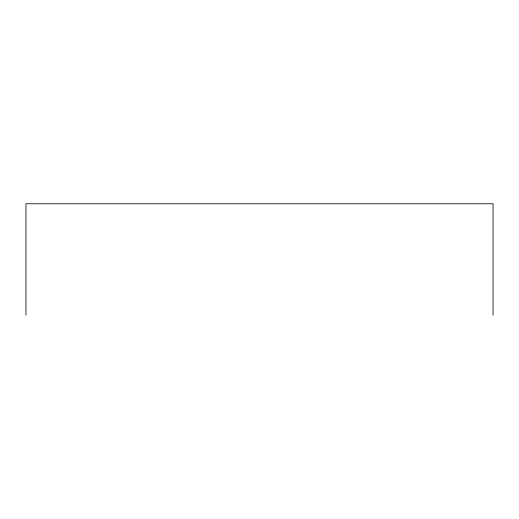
<?xml version="1.0" encoding="UTF-8"?>
<svg xmlns="http://www.w3.org/2000/svg" width="519" height="519" viewBox="0 0 519 519"><rect width="100%" height="100%" fill="white"/><g stroke="black" fill="none" stroke-linecap="round" stroke-linejoin="round"><path stroke-width="0.78" d="M493.05 315.221L493.05 203.779L25.95 203.779L25.95 315.221"/></g></svg>
